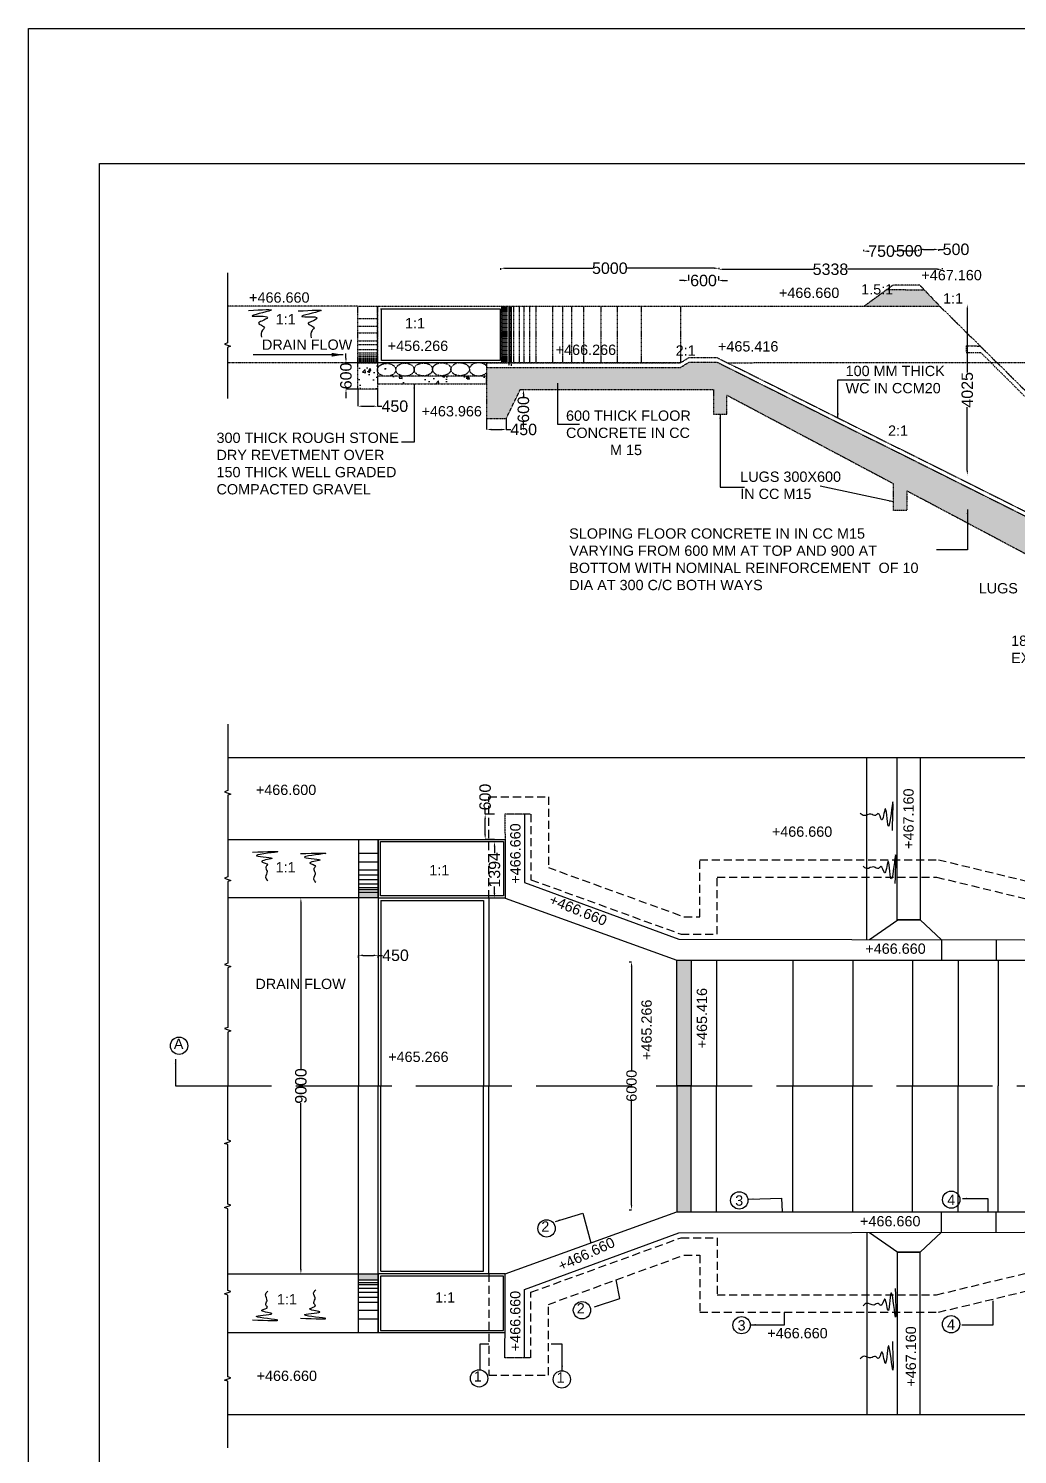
# Model space of a CAD drawing. Header units: inches. Extents: x -18260 to 297154, y -682 to 162822.
# Drawn here: x 160036 to 203241, y 100495 to 162822 of the extents above; entities that cross this region are included whole.
import ezdxf

# ---------------------------------------------------------------- set-up
doc = ezdxf.new("R2010")
doc.units = ezdxf.units.IN
doc.header["$MEASUREMENT"] = 0
for name, pattern in [('ACAD_ISO02W100', [15, 12, -3]), ('DASHEDX2', [1.5, 1, -0.5]), ('HIDDEN2', [0.1875, 0.125, -0.0625])]:
    doc.linetypes.add(name, pattern=pattern)
doc.layers.add('DRAWING', color=7, linetype='Continuous')
doc.styles.get("Standard").update_dxf_attribs({"font": 'ARIAL_1.TTF', "height": 450})
doc.linetypes.add('FENCELINE1', pattern='A,0.25,-0.1,[133,ltypeshp.shx,S=0.1,R=0,X=-0.1,Y=0],-0.1,1', length=1.45)
doc.dimstyles.new('DIM TEXT', dxfattribs={"dimtxt": 500, "dimasz": 200, "dimexe": 0.18, "dimexo": 0.0625, "dimgap": 0.09, "dimtad": 0, "dimdec": 0, "dimzin": 0, "dimdsep": 46, "dimtxsty": 'Standard', "dimcen": 0.09, "dimadec": 0, "dimazin": 0, "dimtfac": 1, "dimtdec": 0, "dimtofl": 0, "dimtmove": 0, "dimatfit": 3, "dimfxl": 0, "dimtolj": 1, "dimtzin": 0, "dimarcsym": 0})
picture_1 = doc.add_image_def('image1.jpg', size_in_pixel=(4804, 3300))
pattern_1 = [(50, (0, 0), (1075.8903, -94.1282), [112.5, -1237.5]), (355, (0, 0), (-208.127, 1128.288), [90, -990]), (100.4514, (89.7, -7.8), (867.764, 1034.1593), [95.6103, -1051.713]), (46.1842, (0, 300), (1600.8616, -248.2785), [168.75, -1856.25]), (96.6356, (133.4, 279.3), (1401.994, 1461.177), [143.415, -1577.5695]), (351.1842, (0, 300), (1401.993, 1461.178), [135, -1485]), (21, (150, 225), (895.3606, -603.9283), [112.5, -1237.5]), (326, (150, 225), (364.973, 1087.725), [90, -990]), (71.4514, (224.6, 174.7), (1260.334, 483.7957), [95.6103, -1051.713]), (37.5, (0, 0), (18.2398, 499.3408), [0, -978, 0, -1005, 0, -993.75]), (7.5, (0, 0), (394.6043, 591.6176), [0, -573, 0, -955.5, 0, -378.75]), (327.5, (-334.5, 0), (800.73365, -33.8323), [0, -375, 0, -1170, 0, -1552.5]), (317.5, (-484.5, 0), (874.7793, 150.1575), [0, -487.5, 0, -777, 0, -1102.5])]

# ---------------------------------------------------------------- blocks, each defined once
blk = doc.blocks.new('*D13')
at = {"layer": 'Defpoints', "color": 0, "transparency": 16777216}
for p in [(180666, 152268), (190198, 152356), (190198, 152343)]:
    blk.add_point(p, dxfattribs=at)
at = {"layer": 'DRAWING', "color": 0, "lineweight": -2, "transparency": 16777216}
for p, q in [((180666, 152268), (180666, 152343)), ((180866, 152343), (184686, 152343)), ((189998, 152343), (186178, 152343)), ((190198, 152356), (190198, 152343))]:
    blk.add_line(p, q, dxfattribs=at)
at = {"layer": 'DRAWING', "color": 0, "transparency": 16777216}
for points in [[(180866, 152376), (180866, 152310), (180666, 152343)], [(189998, 152376), (189998, 152310), (190198, 152343)]]:
    blk.add_solid(points, dxfattribs=at)
at = {"layer": 'DRAWING', "color": 0, "transparency": 16777216, "insert": (185432, 152343), "char_height": 500, "attachment_point": 5}
blk.add_mtext('\\A1;5000', dxfattribs=at)
blk = doc.blocks.new('*D14')
at = {"layer": 'Defpoints', "color": 0, "transparency": 16777216}
for p in [(188876, 152055), (188876, 151805), (190175, 151993)]:
    blk.add_point(p, dxfattribs=at)
at = {"layer": 'DRAWING', "color": 0, "lineweight": -2, "transparency": 16777216}
for p, q in [((188676, 151805), (188476, 151805)), ((188876, 152055), (188876, 151805)), ((190175, 151993), (190175, 151805)), ((190375, 151805), (190575, 151805))]:
    blk.add_line(p, q, dxfattribs=at)
at = {"layer": 'DRAWING', "color": 0, "transparency": 16777216}
for points in [[(188676, 151839), (188676, 151772), (188876, 151805)], [(190375, 151839), (190375, 151772), (190175, 151805)]]:
    blk.add_solid(points, dxfattribs=at)
at = {"layer": 'DRAWING', "color": 0, "transparency": 16777216, "insert": (189525, 151805), "char_height": 500, "attachment_point": 5}
blk.add_mtext('\\A1;600', dxfattribs=at)
blk = doc.blocks.new('*D15')
at = {"layer": 'Defpoints', "color": 0, "transparency": 16777216}
for p in [(190198, 152343), (199947, 152343), (199947, 152297)]:
    blk.add_point(p, dxfattribs=at)
at = {"layer": 'DRAWING', "color": 0, "lineweight": -2, "transparency": 16777216}
for p, q in [((190198, 152343), (190198, 152297)), ((190398, 152297), (194325, 152297)), ((199747, 152297), (195820, 152297)), ((199947, 152343), (199947, 152297))]:
    blk.add_line(p, q, dxfattribs=at)
at = {"layer": 'DRAWING', "color": 0, "transparency": 16777216}
for points in [[(190398, 152331), (190398, 152264), (190198, 152297)], [(199747, 152331), (199747, 152264), (199947, 152297)]]:
    blk.add_solid(points, dxfattribs=at)
at = {"layer": 'DRAWING', "color": 0, "transparency": 16777216, "insert": (195072, 152297), "char_height": 500, "attachment_point": 5}
blk.add_mtext('\\A1;5338', dxfattribs=at)
blk = doc.blocks.new('*D16')
at = {"layer": 'Defpoints', "color": 0, "transparency": 16777216}
for p in [(196513, 153152), (196513, 153089), (198096, 153152)]:
    blk.add_point(p, dxfattribs=at)
at = {"layer": 'DRAWING', "color": 0, "lineweight": -2, "transparency": 16777216}
for p, q in [((196513, 153152), (196513, 153088)), ((196713, 153089), (196755, 153089)), ((197896, 153089), (197854, 153089)), ((198096, 153152), (198096, 153088))]:
    blk.add_line(p, q, dxfattribs=at)
at = {"layer": 'DRAWING', "color": 0, "transparency": 16777216}
for points in [[(196713, 153122), (196713, 153055), (196513, 153089)], [(197896, 153122), (197896, 153055), (198096, 153089)]]:
    blk.add_solid(points, dxfattribs=at)
at = {"layer": 'DRAWING', "color": 0, "transparency": 16777216, "insert": (197304, 153089), "char_height": 500, "attachment_point": 5}
blk.add_mtext('\\A1;750', dxfattribs=at)
blk = doc.blocks.new('*D17')
at = {"layer": 'Defpoints', "color": 0, "transparency": 16777216}
for p in [(198096, 153120), (198935, 153120), (198935, 153104)]:
    blk.add_point(p, dxfattribs=at)
at = {"layer": 'DRAWING', "color": 0, "lineweight": -2, "transparency": 16777216}
for p, q in [((198096, 153120), (198096, 153104)), ((198296, 153104), (198735, 153104)), ((198935, 153120), (198935, 153104))]:
    blk.add_line(p, q, dxfattribs=at)
at = {"layer": 'DRAWING', "color": 0, "transparency": 16777216}
for points in [[(198296, 153138), (198296, 153071), (198096, 153104)], [(198735, 153138), (198735, 153071), (198935, 153104)]]:
    blk.add_solid(points, dxfattribs=at)
at = {"layer": 'DRAWING', "color": 0, "transparency": 16777216, "insert": (198515, 153104), "char_height": 500, "attachment_point": 5}
blk.add_mtext('\\A1;500', dxfattribs=at)
blk = doc.blocks.new('*D18')
at = {"layer": 'Defpoints', "color": 0, "transparency": 16777216}
for p in [(198935, 153104), (199805, 153168), (199805, 153104)]:
    blk.add_point(p, dxfattribs=at)
at = {"layer": 'DRAWING', "color": 0, "lineweight": -2, "transparency": 16777216}
for p, q in [((198935, 153104), (198935, 153168)), ((199135, 153168), (199605, 153168)), ((199805, 153104), (199805, 153168)), ((199805, 153168), (200005, 153168))]:
    blk.add_line(p, q, dxfattribs=at)
at = {"layer": 'DRAWING', "color": 0, "transparency": 16777216}
for points in [[(199135, 153201), (199135, 153134), (198935, 153168)], [(199605, 153201), (199605, 153134), (199805, 153168)]]:
    blk.add_solid(points, dxfattribs=at)
at = {"layer": 'DRAWING', "color": 0, "transparency": 16777216, "insert": (200557, 153168), "char_height": 500, "attachment_point": 5}
blk.add_mtext('\\A1;500', dxfattribs=at)
blk = doc.blocks.new('*D19')
at = {"layer": 'Defpoints', "color": 0, "transparency": 16777216}
for p in [(201042, 150756), (201042, 143302), (201050, 143302)]:
    blk.add_point(p, dxfattribs=at)
at = {"layer": 'DRAWING', "color": 0, "lineweight": -2, "transparency": 16777216}
for p, q in [((201042, 150756), (201051, 150756)), ((201050, 150556), (201050, 147788)), ((201050, 143502), (201050, 146271)), ((201042, 143302), (201051, 143302))]:
    blk.add_line(p, q, dxfattribs=at)
at = {"layer": 'DRAWING', "color": 0, "transparency": 16777216}
for points in [[(201017, 150556), (201084, 150556), (201050, 150756)], [(201017, 143502), (201084, 143502), (201050, 143302)]]:
    blk.add_solid(points, dxfattribs=at)
at = {"layer": 'DRAWING', "color": 0, "transparency": 16777216, "insert": (201050, 147029), "char_height": 500, "attachment_point": 5, "rotation": 90}
blk.add_mtext('\\A1;4025', dxfattribs=at)
blk = doc.blocks.new('*D20')
at = {"layer": 'Defpoints', "color": 0, "transparency": 16777216}
for p in [(173905, 148211), (174428, 148211), (174423, 147063)]:
    blk.add_point(p, dxfattribs=at)
at = {"layer": 'DRAWING', "color": 0, "lineweight": -2, "transparency": 16777216}
for p, q in [((173905, 148411), (173905, 148611)), ((174428, 148211), (173905, 148211)), ((174423, 147063), (173905, 147063)), ((173905, 146863), (173905, 146663))]:
    blk.add_line(p, q, dxfattribs=at)
at = {"layer": 'DRAWING', "color": 0, "transparency": 16777216}
for points in [[(173872, 148411), (173938, 148411), (173905, 148211)], [(173872, 146863), (173938, 146863), (173905, 147063)]]:
    blk.add_solid(points, dxfattribs=at)
at = {"layer": 'DRAWING', "color": 0, "transparency": 16777216, "insert": (173905, 147637), "char_height": 500, "attachment_point": 5, "rotation": 90}
blk.add_mtext('\\A1;600', dxfattribs=at)
blk = doc.blocks.new('*D21')
at = {"layer": 'Defpoints', "color": 0, "transparency": 16777216}
for p in [(174423, 147063), (175278, 147063), (175278, 146312)]:
    blk.add_point(p, dxfattribs=at)
at = {"layer": 'DRAWING', "color": 0, "lineweight": -2, "transparency": 16777216}
for p, q in [((174423, 147063), (174423, 146312)), ((175278, 147063), (175278, 146312)), ((174623, 146312), (175078, 146312)), ((175278, 146312), (175478, 146312))]:
    blk.add_line(p, q, dxfattribs=at)
at = {"layer": 'DRAWING', "color": 0, "transparency": 16777216}
for points in [[(174623, 146346), (174623, 146279), (174423, 146312)], [(175078, 146346), (175078, 146279), (175278, 146312)]]:
    blk.add_solid(points, dxfattribs=at)
at = {"layer": 'DRAWING', "color": 0, "transparency": 16777216, "insert": (176039, 146312), "char_height": 500, "attachment_point": 5}
blk.add_mtext('\\A1;450', dxfattribs=at)
blk = doc.blocks.new('*D22')
at = {"layer": 'Defpoints', "color": 0, "transparency": 16777216}
for p in [(180050, 145781), (180907, 145781), (180907, 145295)]:
    blk.add_point(p, dxfattribs=at)
at = {"layer": 'DRAWING', "color": 0, "lineweight": -2, "transparency": 16777216}
for p, q in [((180050, 145781), (180050, 145295)), ((180250, 145295), (180707, 145295)), ((180907, 145781), (180907, 145295)), ((180907, 145295), (181107, 145295))]:
    blk.add_line(p, q, dxfattribs=at)
at = {"layer": 'DRAWING', "color": 0, "transparency": 16777216}
for points in [[(180250, 145328), (180250, 145262), (180050, 145295)], [(180707, 145328), (180707, 145262), (180907, 145295)]]:
    blk.add_solid(points, dxfattribs=at)
at = {"layer": 'DRAWING', "color": 0, "transparency": 16777216, "insert": (181669, 145295), "char_height": 500, "attachment_point": 5}
blk.add_mtext('\\A1;450', dxfattribs=at)
blk = doc.blocks.new('*D23')
at = {"layer": 'Defpoints', "color": 0, "transparency": 16777216}
for p in [(181526, 147048), (181657, 145295), (181669, 145295)]:
    blk.add_point(p, dxfattribs=at)
at = {"layer": 'DRAWING', "color": 0, "lineweight": -2, "transparency": 16777216}
for p, q in [((181526, 147048), (181657, 147048)), ((181657, 146848), (181657, 146724)), ((181657, 145495), (181657, 145618)), ((181669, 145295), (181657, 145295))]:
    blk.add_line(p, q, dxfattribs=at)
at = {"layer": 'DRAWING', "color": 0, "transparency": 16777216}
for points in [[(181624, 146848), (181690, 146848), (181657, 147048)], [(181624, 145495), (181690, 145495), (181657, 145295)]]:
    blk.add_solid(points, dxfattribs=at)
at = {"layer": 'DRAWING', "color": 0, "transparency": 16777216, "insert": (181657, 146171), "char_height": 500, "attachment_point": 5, "rotation": 90}
blk.add_mtext('\\A1;600', dxfattribs=at)
blk = doc.blocks.new('*D33')
at = {"layer": 'Defpoints', "color": 0, "transparency": 16777216}
for p in [(174447, 122199), (175307, 122311), (175307, 122199)]:
    blk.add_point(p, dxfattribs=at)
at = {"layer": 'DRAWING', "color": 0, "lineweight": -2, "transparency": 16777216}
for p, q in [((174447, 122199), (174447, 122312)), ((174647, 122311), (175107, 122311)), ((175307, 122199), (175307, 122312)), ((175307, 122311), (175507, 122311))]:
    blk.add_line(p, q, dxfattribs=at)
at = {"layer": 'DRAWING', "color": 0, "transparency": 16777216}
for points in [[(174647, 122345), (174647, 122278), (174447, 122311)], [(175107, 122345), (175107, 122278), (175307, 122311)]]:
    blk.add_solid(points, dxfattribs=at)
at = {"layer": 'DRAWING', "color": 0, "transparency": 16777216, "insert": (176068, 122311), "char_height": 500, "attachment_point": 5}
blk.add_mtext('\\A1;450', dxfattribs=at)
blk = doc.blocks.new('*D34')
at = {"layer": 'Defpoints', "color": 0, "transparency": 16777216}
for p in [(172010, 124822), (171935, 108381), (172010, 108381)]:
    blk.add_point(p, dxfattribs=at)
at = {"layer": 'DRAWING', "color": 0, "lineweight": -2, "transparency": 16777216}
for p, q in [((172010, 124822), (171935, 124822)), ((171935, 124622), (171935, 117347)), ((171935, 108581), (171935, 115856)), ((172010, 108381), (171935, 108381))]:
    blk.add_line(p, q, dxfattribs=at)
at = {"layer": 'DRAWING', "color": 0, "transparency": 16777216}
for points in [[(171902, 124622), (171968, 124622), (171935, 124822)], [(171902, 108581), (171968, 108581), (171935, 108381)]]:
    blk.add_solid(points, dxfattribs=at)
at = {"layer": 'DRAWING', "color": 0, "transparency": 16777216, "insert": (171935, 116602), "char_height": 500, "attachment_point": 5, "rotation": 90}
blk.add_mtext('\\A1;9000', dxfattribs=at)
blk = doc.blocks.new('*D35')
at = {"layer": 'Defpoints', "color": 0, "transparency": 16777216}
for p in [(180393, 127282), (180393, 127282), (180393, 124815)]:
    blk.add_point(p, dxfattribs=at)
at = {"layer": 'DRAWING', "color": 0, "lineweight": -2, "transparency": 16777216}
for p, q in [((180393, 127282), (180393, 127282)), ((180393, 127082), (180393, 126771)), ((180393, 125015), (180393, 125327)), ((180393, 124815), (180393, 124815))]:
    blk.add_line(p, q, dxfattribs=at)
at = {"layer": 'DRAWING', "color": 0, "transparency": 16777216}
for points in [[(180359, 127082), (180426, 127082), (180393, 127282)], [(180359, 125015), (180426, 125015), (180393, 124815)]]:
    blk.add_solid(points, dxfattribs=at)
at = {"layer": 'DRAWING', "color": 0, "transparency": 16777216, "insert": (180393, 126049), "char_height": 500, "attachment_point": 5, "rotation": 90}
blk.add_mtext('\\A1;1394', dxfattribs=at)
blk = doc.blocks.new('*D36')
at = {"layer": 'Defpoints', "color": 0, "transparency": 16777216}
for p in [(179985, 128477), (180393, 128477), (180393, 127381)]:
    blk.add_point(p, dxfattribs=at)
at = {"layer": 'DRAWING', "color": 0, "lineweight": -2, "transparency": 16777216}
for p, q in [((179985, 128477), (179985, 128677)), ((180393, 128477), (179985, 128477)), ((179985, 127581), (179985, 128277)), ((180393, 127381), (179985, 127381))]:
    blk.add_line(p, q, dxfattribs=at)
at = {"layer": 'DRAWING', "color": 0, "transparency": 16777216}
for points in [[(179952, 128277), (180019, 128277), (179985, 128477)], [(179952, 127581), (180019, 127581), (179985, 127381)]]:
    blk.add_solid(points, dxfattribs=at)
at = {"layer": 'DRAWING', "color": 0, "transparency": 16777216, "insert": (179985, 129230), "char_height": 500, "attachment_point": 5, "rotation": 90}
blk.add_mtext('\\A1;600', dxfattribs=at)
blk = doc.blocks.new('*D53')
at = {"layer": 'Defpoints', "color": 0, "transparency": 16777216}
for p in [(186273, 122033), (186273, 111192), (186381, 111192)]:
    blk.add_point(p, dxfattribs=at)
at = {"layer": 'DRAWING', "color": 0, "lineweight": -2, "transparency": 16777216}
for p, q in [((186273, 122033), (186382, 122033)), ((186381, 121833), (186381, 117285)), ((186381, 111392), (186381, 115940)), ((186273, 111192), (186382, 111192))]:
    blk.add_line(p, q, dxfattribs=at)
at = {"layer": 'DRAWING', "color": 0, "transparency": 16777216}
for points in [[(186348, 121833), (186415, 121833), (186381, 122033)], [(186348, 111392), (186415, 111392), (186381, 111192)]]:
    blk.add_solid(points, dxfattribs=at)
at = {"layer": 'DRAWING', "color": 0, "transparency": 16777216, "insert": (186381, 116612), "char_height": 450, "attachment_point": 5, "rotation": 90}
blk.add_mtext('\\A1;6000', dxfattribs=at)

msp = doc.modelspace()

# ---------------------------------------------------------------- hatches: boundary and pattern name
at = {"layer": 'DRAWING', "linetype": 'HIDDEN2'}
msp.add_hatch(color=256, dxfattribs=at).paths.add_polyline_path([(199169.34745, 151400.93262), (197542.14315, 151413.61436), (196549.91275, 150685.86812), (199847.37547, 150685.86812)])
at = {"layer": 'DRAWING'}
h = msp.add_hatch(dxfattribs=at)
h.set_pattern_fill('AR-CONC', color=256, scale=150, style=0)
h.set_pattern_definition(pattern_1)
edge = h.paths.add_edge_path()
edge.add_line((180049.89646, 147619.76482), (175682.37394, 147619.76482))
edge.add_ellipse((175679.56187, 147903.19198), major_axis=(-401.80752, -3.98661), ratio=0.7053804112, start_angle=88.3882927517, end_angle=90, ccw=False)
edge.add_ellipse((175679.56187, 147903.19198), major_axis=(-401.80752, -3.98661), ratio=0.7053804112, start_angle=0, end_angle=88.3882927517)
edge.add_line((175671.07164, 147619.76482), (175277.75434, 147619.76482))
edge.add_line((175277.75434, 147619.76482), (175277.75434, 147297.16613))
edge.add_line((175277.75434, 147297.16613), (180049.89646, 147297.16613))
edge.add_line((180049.89646, 147297.16613), (180049.89646, 147619.76482))
edge = h.paths.add_edge_path()
edge.add_ellipse((175679.56187, 147903.19198), major_axis=(-401.80752, -3.98661), ratio=0.7053804112, start_angle=359.1980366951, end_angle=360, ccw=False)
edge.add_ellipse((175679.56187, 147903.19198), major_axis=(-401.80752, -3.98661), ratio=0.7053804112, start_angle=180, end_angle=359.1980366951)
edge.add_line((175277.75434, 147903.17273), (175277.75434, 148211.02231))
edge.add_line((175277.75434, 148211.02231), (174423.48932, 148211.02231))
edge.add_line((174423.48932, 148211.02231), (174423.48932, 147062.95004))
edge.add_line((174423.48932, 147062.95004), (175277.75434, 147062.95004))
edge.add_line((175277.75434, 147062.95004), (175277.75434, 147899.20537))
h = msp.add_hatch(dxfattribs=at)
h.set_pattern_fill('AR-CONC', color=256, scale=150, style=0)
h.set_pattern_definition(pattern_1)
h.paths.add_polyline_path([(190117.88824, 148236.85511), (188886.55606, 148236.85511), (188520.18235, 148008.1587), (180049.89646, 148008.1587), (180049.89646, 145781.22482), (180907.31231, 145781.22482), (181526.02855, 147047.65406), (189957.24629, 147047.65406), (189957.24629, 145969.22544), (190543.06121, 145969.22544), (190543.06121, 146799.24341), (197824.97544, 142930.67562), (197824.97544, 141750.40498), (198411.92842, 141750.40498), (198411.92842, 142618.85275), (204735.95724, 139259.16828), (204735.95724, 138133.62495), (205284.74608, 138133.62495), (205284.74608, 138961.87728), (209911.76013, 136524.68059), (209911.76013, 135424.80726), (210776.35824, 135424.80726), (211207.93483, 136185.19189), (217306.47227, 136185.19189), (217306.47227, 137224.66475), (223258.08239, 137224.66475), (223826.32753, 136172.72856), (224685.07251, 136172.72856), (224685.07251, 139407.72549), (224206.49279, 139407.72549), (224066.21886, 139260.64269), (223083.53309, 138311.09869), (210001.35555, 138311.09869)])
at = {"layer": 'DRAWING', "linetype": 'FENCELINE1'}
for points in [[(175306.73571, 125077.79376), (174446.92952, 125077.79376), (174446.92952, 124821.96747), (175306.73571, 124821.96747)], [(175306.73571, 108125.26155), (174446.92952, 108125.26155), (174446.92952, 108381.08784), (175306.73571, 108381.08784)]]:
    msp.add_hatch(color=256, dxfattribs=at).paths.add_polyline_path(points)
at = {"layer": 'DRAWING'}
for points in [[(188986.95814, 122105.94169), (188361.79161, 122106.1511), (188361.79161, 116601.52765), (188986.95814, 116601.52765)], [(188986.95814, 116601.52765), (188361.79161, 116601.52765), (188361.79161, 111096.90421), (188986.95814, 111097.11362)]]:
    msp.add_hatch(color=256, dxfattribs=at).paths.add_polyline_path(points)

# ---------------------------------------------------------------- linework, layer by layer
at = {"layer": 'DRAWING', "linetype": 'DASHEDX2', "ltscale": 350}
for p, q in [((181986.87115, 128476.82618), (181986.87115, 125617.57914)), ((181986.87115, 125617.57914), (188550.93484, 123233.71764)), ((190126.01041, 123233.71764), (190126.01041, 125729.61453)), ((190126.01041, 125729.61453), (199701.8717, 125729.61453)), ((199701.8717, 125729.61453), (211109.73329, 122974.13105)), ((188550.93484, 123233.71764), (190126.01041, 123233.71764)), ((181986.87115, 107585.47617), (188550.93484, 109969.33767)), ((188550.93484, 109969.33767), (190126.01041, 109969.33767)), ((190126.01041, 109969.33767), (190126.01041, 107473.44078)), ((199701.8717, 107473.44078), (211109.73329, 110228.92426)), ((181986.87115, 104726.22912), (181986.87115, 107585.47617)), ((190126.01041, 107473.44078), (199701.8717, 107473.44078))]:
    msp.add_line(p, q, dxfattribs=at)
at = {"layer": 'DRAWING'}
for points in [[(163135.19843, 156926.52966), (289227.19237, 156926.52966), (289227.19237, 74172.49428), (163135.19843, 74172.49428)], [(198987.63236, 123860.84409), (197982.45094, 123860.84409), (197982.45094, 130964.35849), (198987.63236, 130964.35849)], [(188361.79161, 122106.1511), (188986.95814, 122106.1511), (188986.95814, 116601.52765), (188361.79161, 116601.52765)], [(188361.79161, 111096.90421), (188986.95814, 111096.90421), (188986.95814, 116601.52765), (188361.79161, 116601.52765)], [(198987.63236, 109342.21122), (197982.45094, 109342.21122), (197982.45094, 102238.69682), (198987.63236, 102238.69682)]]:
    msp.add_lwpolyline(points, close=True, dxfattribs=at)
at = {"layer": 'DRAWING', "linetype": 'Continuous'}
for points in [[(168728.55475, 152146.72585), (168728.55475, 149081.05713), (168591.18088, 149031.05713), (168865.92862, 148931.05713), (168728.55475, 148881.05713), (168728.55475, 146648.78972)], [(168737.53365, 132419.16267), (168737.53365, 129509.55431), (168600.15978, 129459.55431), (168874.90752, 129359.55431), (168737.53365, 129309.55431), (168737.53365, 127146.27436)], [(168737.53365, 127380.67136), (168737.53365, 125738.02514), (168600.15978, 125688.02514), (168874.90752, 125588.02514), (168737.53365, 125538.02514), (168737.53365, 124701.42357)], [(168737.53365, 124935.82057), (168737.53365, 121966.95839), (168600.15978, 121916.95839), (168874.90752, 121816.95839), (168737.53365, 121766.95839), (168737.53365, 120516.55779)], [(168737.53365, 120750.95479), (168737.53365, 119160.68499), (168600.15978, 119110.68499), (168874.90752, 119010.68499), (168737.53365, 118960.68499), (168737.53365, 116601.52765)], [(168737.53365, 112452.10052), (168737.53365, 114042.37032), (168600.15978, 114092.37032), (168874.90752, 114192.37032), (168737.53365, 114242.37032), (168737.53365, 116601.52765)], [(168737.53365, 108267.23474), (168737.53365, 111236.09692), (168600.15978, 111286.09692), (168874.90752, 111386.09692), (168737.53365, 111436.09692), (168737.53365, 112686.49752)], [(168737.53365, 105822.38395), (168737.53365, 107465.03017), (168600.15978, 107515.03017), (168874.90752, 107615.03017), (168737.53365, 107665.03017), (168737.53365, 108501.63174)], [(168737.53365, 100783.89264), (168737.53365, 103693.501), (168600.15978, 103743.501), (168874.90752, 103843.501), (168737.53365, 103893.501), (168737.53365, 106056.78095)]]:
    msp.add_lwpolyline(points, dxfattribs=at)
at = {"layer": 'DRAWING', "linetype": 'HIDDEN2'}
for points in [[(199847.37547, 150685.86812), (198981.20108, 151599.35627), (197795.38907, 151599.35627), (196549.91275, 150685.86812)], [(197542.14315, 151413.61436), (199169.34745, 151400.93262)], [(174427.85087, 150685.86812), (168728.55475, 150685.86812)], [(180736.16358, 150685.86812), (180736.16358, 148211.02231)], [(180773.14127, 150685.86812), (180773.14127, 148211.02231)], [(180773.14127, 150685.86812), (180773.14127, 148211.02231)], [(180823.86471, 150685.86812), (180823.86471, 148211.02231)], [(180879.20032, 150685.86812), (180879.20032, 148211.02231)], [(180934.53593, 150685.86812), (180934.53593, 148211.02231)], [(181016.92058, 150685.86812), (181016.92058, 148211.02231)], [(181016.92058, 150685.86812), (181016.92058, 148211.02231)], [(181016.92058, 150622.83411), (181016.92058, 148147.9883)], [(181016.92058, 150573.27389), (181016.92058, 148098.42808)], [(181059.04018, 150685.86812), (181059.04018, 148211.02231)], [(181120.61348, 150685.86812), (181120.61348, 148211.02231)], [(181120.61348, 150560.18723), (181120.61348, 148085.34142)], [(181223.59343, 150685.86812), (181223.59343, 148211.02231)], [(181223.59343, 150685.86812), (181223.59343, 148211.02231)], [(181467.84372, 150685.86812), (181467.84372, 148211.02231)], [(181674.51658, 150685.86812), (181674.51658, 148211.02231)], [(181918.766, 150685.86812), (181918.766, 148211.02231)], [(182200.592, 150685.86812), (182200.592, 148211.02231)], [(182933.34113, 150685.86812), (182933.34113, 148211.02231)], [(183365.47513, 150685.86812), (183365.47513, 148211.02231)], [(183760.03256, 150685.86812), (183760.03256, 148211.02231)], [(184286.10884, 150685.86812), (184286.10884, 148211.02231)], [(185037.64539, 150685.86812), (185037.64539, 148211.02231)], [(185751.60625, 150685.86812), (185751.60625, 148211.02231)], [(186803.75881, 150685.86812), (186803.75881, 148211.02231)], [(188520.18235, 150685.86812), (199847.37547, 150685.86812), (211075.74969, 139594.94458), (224206.49279, 139610.5891)], [(174427.85087, 150145.75189), (175277.75434, 150145.75189)], [(174427.85087, 149810.24119), (175277.75434, 149810.24119)], [(174427.85087, 149522.66115), (175277.75434, 149522.66115)], [(174427.85087, 149169.1766), (175277.75434, 149169.1766)], [(174427.85087, 149007.41273), (175277.75434, 149007.41273)], [(180049.89646, 148211.02231), (188520.18235, 148211.02231), (188886.55606, 148439.71871), (190117.88824, 148439.71871), (210001.35555, 138513.9623), (223083.53309, 138513.9623), (224066.21886, 139463.5063), (224206.49279, 139610.5891), (224686.39039, 139610.5891), (228551.0258, 139610.5891), (237922.95057, 149120.86608), (238502.71964, 149120.86608)], [(174427.85087, 148797.7186), (175277.75434, 148797.7186)], [(174427.85087, 148641.94601), (175277.75434, 148641.94601)], [(174427.85087, 148558.06843), (175277.75434, 148558.06843)], [(174427.85087, 148486.17342), (175277.75434, 148486.17342)], [(174427.85087, 148420.26931), (175277.75434, 148420.26931)], [(174427.85087, 148420.26931), (175277.75434, 148420.26931)], [(174427.85087, 148360.90375), (175277.75434, 148360.90375)], [(180049.89646, 148008.1587), (188520.18235, 148008.1587), (188886.55606, 148236.85511), (190117.88824, 148236.85511), (210001.35555, 138311.09869), (223083.53309, 138311.09869), (224066.21886, 139260.64269), (224206.49279, 139407.72549), (224686.39039, 139407.72549), (228551.0258, 139407.72549), (237922.95057, 148918.00248), (238502.71964, 148918.00248)], [(200997.36348, 148948.62845), (201610.74556, 148944.08409)], [(174423.00278, 148211.02231), (168723.70667, 148211.02231)], [(180049.89646, 148211.02231), (174423.00278, 148211.02231)], [(174427.85087, 148310.29982), (175277.75434, 148310.29982)], [(174427.85087, 148263.91314), (175277.75434, 148263.91314)], [(174427.85087, 148230.83937), (175277.75434, 148230.83937)], [(180049.89646, 148211.02231), (180049.89646, 148008.1587)], [(180049.89646, 148008.1587), (180049.89646, 145781.22482), (180907.31231, 145781.22482), (181526.02855, 147047.65406), (189957.24629, 147047.65406), (189957.24629, 145969.22544), (190543.06121, 145969.22544), (190543.06121, 146799.24341), (197824.97544, 142930.67562)], [(190566.0077, 148216.01907), (237056.77939, 148241.90812)], [(198411.92842, 142618.85275), (198411.92842, 141750.40498), (197824.97544, 141750.40498), (197824.97544, 142930.67562)], [(198411.92842, 142618.85275), (204735.95724, 139259.16828), (204735.95724, 138133.62495), (205284.74608, 138133.62495), (205284.74608, 138961.87728), (209911.76013, 136524.68059), (209911.76013, 135424.80726), (210776.35824, 135424.80726), (211207.93483, 136185.19189), (217306.47227, 136185.19189), (217306.47227, 137224.66475), (223258.08239, 137224.66475), (223826.32753, 136172.72856), (224685.07251, 136172.72856), (224685.07251, 139610.5891)]]:
    msp.add_lwpolyline(points, dxfattribs=at)
for points in [[(175277.75434, 148211.02231), (174427.85087, 148211.02231), (174427.85087, 150685.86812), (175277.75434, 150685.86812)], [(175277.75434, 150685.86812), (180706.63, 150685.86812), (180706.63, 148211.02231), (175277.75434, 148211.02231)], [(180706.63, 150685.86812), (188520.18235, 150685.86812), (188520.18235, 148211.02231), (180706.63, 148211.02231)], [(174423.48932, 148211.02231), (175277.75434, 148211.02231), (175277.75434, 147062.95004), (174423.48932, 147062.95004)], [(180049.89646, 147619.76482), (175277.75434, 147619.76482), (175277.75434, 147297.16613), (180049.89646, 147297.16613)]]:
    msp.add_lwpolyline(points, close=True, dxfattribs=at)
at = {"layer": 'DRAWING', "linetype": 'FENCELINE1', "ltscale": 400}
msp.add_lwpolyline([(175405.71016, 150573.6488), (180640.47996, 150573.6488), (180640.47996, 148315.93263), (175452.11526, 148315.93263), (175452.11526, 150573.6488)], dxfattribs=at)
at = {"layer": 'DRAWING', "linetype": 'HIDDEN2', "ltscale": 500}
msp.add_lwpolyline([(200997.36348, 148948.62845), (200997.36348, 148666.02655), (201630.27657, 148666.02655), (210935.13095, 139399.95368), (224014.16014, 139413.20329)], dxfattribs=at)
at = {"layer": 'DRAWING', "linetype": 'FENCELINE1'}
for points in [[(168737.53365, 130964.35849), (247013.32762, 130964.35849)], [(168737.53365, 127380.67136), (174446.92952, 127380.67136), (174446.92952, 124821.96747), (168737.53365, 124821.96747)], [(174446.92952, 127380.67136), (175306.73571, 127380.67136), (175306.73571, 124821.96747), (174446.92952, 124821.96747)], [(174446.92952, 126772.29303), (175306.73571, 126772.29303)], [(174446.92952, 126399.15615), (175306.73571, 126399.15615)], [(174446.92952, 126049.39242), (175306.73571, 126049.39242)], [(174446.92952, 125825.01568), (175306.73571, 125825.01568)], [(174446.92952, 125620.4369), (175306.73571, 125620.4369)], [(174446.92952, 125434.1568), (175306.73571, 125434.1568)], [(174446.92952, 125275.77323), (175306.73571, 125275.77323)], [(174446.92952, 125189.98212), (175306.73571, 125189.98212)], [(174446.92952, 125077.79376), (175306.73571, 125077.79376)], [(174446.92952, 125077.79376), (175306.73571, 125077.79376)], [(174446.92952, 124821.96747), (174446.92952, 116601.52765)], [(174446.92952, 108381.08784), (174446.92952, 116601.52765)], [(168737.53365, 105822.38395), (174446.92952, 105822.38395), (174446.92952, 108381.08784), (168737.53365, 108381.08784)], [(174446.92952, 105822.38395), (175306.73571, 105822.38395), (175306.73571, 108381.08784), (174446.92952, 108381.08784)], [(174446.92952, 108125.26155), (175306.73571, 108125.26155)], [(174446.92952, 108125.26155), (175306.73571, 108125.26155)], [(174446.92952, 108013.07319), (175306.73571, 108013.07319)], [(174446.92952, 107927.28208), (175306.73571, 107927.28208)], [(174446.92952, 107768.89851), (175306.73571, 107768.89851)], [(174446.92952, 107582.61841), (175306.73571, 107582.61841)], [(174446.92952, 107378.03963), (175306.73571, 107378.03963)], [(174446.92952, 107153.66289), (175306.73571, 107153.66289)], [(174446.92952, 106803.89916), (175306.73571, 106803.89916)], [(174446.92952, 106430.76228), (175306.73571, 106430.76228)], [(168737.53365, 102238.69682), (247013.32762, 102238.69682)]]:
    msp.add_lwpolyline(points, dxfattribs=at)
at = {"layer": 'DRAWING'}
for points in [[(196665.46591, 123000.53212), (196665.46591, 130964.35849)], [(181710.47366, 128476.82618), (181710.47366, 125495.69118), (188451.12951, 123015.5462), (211109.73329, 122974.13105)], [(175306.73571, 124815.42854), (175306.73571, 116601.52765)], [(180151.50927, 124815.42854), (180151.50927, 116601.52765)], [(180856.01592, 124815.42854), (188361.79161, 122106.1511), (211109.73329, 122098.53139)], [(196778.11946, 123000.32622), (198016.3694, 123860.84409), (198987.63236, 123860.84409), (199917.25784, 122994.58853)], [(199917.25784, 122994.58853), (199916.95895, 122102.28055)], [(202315.43558, 122990.20517), (202315.13669, 122097.89718)], [(190094.52888, 122105.57069), (190094.52888, 116601.52765)], [(193428.2308, 122105.57069), (193428.2308, 116601.52765)], [(196053.7019, 122105.57069), (196053.7019, 116601.52765)], [(198656.53908, 122105.57069), (198656.53908, 116601.52765)], [(200648.2761, 122105.57069), (200648.2761, 116601.52765)], [(202391.04524, 122105.57069), (202391.04524, 116601.52765)], [(175306.73571, 108387.62677), (175306.73571, 116601.52765)], [(180151.50927, 108387.62677), (180151.50927, 116601.52765)], [(190094.52888, 111097.48462), (190094.52888, 116601.52765)], [(193428.2308, 111097.48462), (193428.2308, 116601.52765)], [(196053.7019, 111097.48462), (196053.7019, 116601.52765)], [(198656.53908, 111097.48462), (198656.53908, 116601.52765)], [(200648.2761, 111097.48462), (200648.2761, 116601.52765)], [(202391.04524, 111097.48462), (202391.04524, 116601.52765)], [(180856.01592, 108387.62677), (188361.79161, 111096.90421), (211109.73329, 111104.52392)], [(199917.25784, 110208.46678), (199916.95895, 111100.77476)], [(202315.43558, 110212.85014), (202315.13669, 111105.15813)], [(181710.47366, 104726.22912), (181710.47366, 107707.36413), (188451.12951, 110187.50911), (211109.73329, 110228.92426)], [(196665.46591, 110202.52319), (196665.46591, 102238.69682)], [(196778.11946, 110202.72909), (198016.3694, 109342.21122), (198987.63236, 109342.21122), (199917.25784, 110208.46678)]]:
    msp.add_lwpolyline(points, dxfattribs=at)
at = {"layer": 'DRAWING', "linetype": 'DASHEDX2', "ltscale": 350}
for points in [[(180151.50927, 124815.42854), (180151.50927, 129235.76851), (182745.81347, 129235.76851), (182745.81347, 126149.39681), (188684.47981, 123992.65996), (189367.06809, 123992.65996), (189367.06809, 126488.55685), (199792.23085, 126488.55685), (211868.67561, 123571.58211), (211868.67561, 122098.53139)], [(180151.50927, 108387.62677), (180151.50927, 103967.2868), (182745.81347, 103967.2868), (182745.81347, 107053.65849), (188684.47981, 109210.39535), (189367.06809, 109210.39535), (189367.06809, 106714.49846), (199792.23085, 106714.49846), (211868.67561, 109631.47319), (211868.67561, 111104.52392)]]:
    msp.add_lwpolyline(points, dxfattribs=at)
at = {"layer": 'DRAWING', "linetype": 'DASHEDX2'}
for points in [[(181986.87115, 128476.82618), (180838.28713, 128476.82618), (180856.01592, 127380.67136)], [(181986.87115, 104726.22912), (180838.28713, 104726.22912), (180856.01592, 105822.38395)]]:
    msp.add_lwpolyline(points, dxfattribs=at)
at = {"layer": 'DRAWING', "linetype": 'FENCELINE1'}
for points in [[(175306.73571, 127380.67136), (180856.01592, 127380.67136), (180856.01592, 124815.42854), (175306.73571, 124815.42854)], [(175306.73571, 105822.38395), (180856.01592, 105822.38395), (180856.01592, 108387.62677), (175306.73571, 108387.62677)]]:
    msp.add_lwpolyline(points, close=True, dxfattribs=at)
at = {"layer": 'DRAWING', "linetype": 'FENCELINE1', "ltscale": 500}
for points in [[(175413.37809, 127282.40011), (180782.79597, 127282.40011), (180782.79597, 124911.91429), (175413.37809, 124911.91429)], [(175413.37809, 105920.6552), (180782.79597, 105920.6552), (180782.79597, 108291.14102), (175413.37809, 108291.14102)]]:
    msp.add_lwpolyline(points, close=True, dxfattribs=at)
for points in [[(175431.01095, 124702.75863), (179906.79232, 124702.75863), (179906.79232, 116601.52765)], [(175431.01095, 124702.75863), (175431.01095, 116601.52765)], [(175431.01095, 108500.29667), (179906.79232, 108500.29667), (179906.79232, 116601.52765)], [(175431.01095, 108500.29667), (175431.01095, 116601.52765)]]:
    msp.add_lwpolyline(points, dxfattribs=at)
at = {"layer": 'DRAWING'}
for centre in [(166611.99114, 118358.78081), (191084.69026, 111601.54358), (200348.85699, 111632.09389), (182668.65196, 110375.83649), (184215.52206, 106800.51848), (191187.69873, 106146.69132), (200341.16141, 106187.84379), (179719.75984, 103822.17485), (183335.35736, 103777.22284)]:
    msp.add_circle(centre, 378.19509, dxfattribs=at)
at = {"layer": 'DRAWING', "linetype": 'HIDDEN2'}
for centre in [(175679.56187, 147903.19198), (176483.17691, 147911.16519), (177286.79195, 147919.13841), (178090.407, 147927.11163), (178894.02204, 147927.59516)]:
    msp.add_ellipse(centre, major_axis=(-401.80752, -3.98661), ratio=0.7053804112, dxfattribs=at)
msp.add_ellipse((179697.63709, 147927.59516), major_axis=(-401.80752, -3.98661), ratio=0.7053804112, start_param=3.6365039323, end_param=8.9158697819, dxfattribs=at)
at = {"layer": 'DRAWING'}
for points in [[(169643.72594, 150496.04072), (170612.24423, 150496.04072), (169805.29861, 150253.82046), (170469.84181, 150186.0934), (170232.50502, 150030.32081), (170076.54091, 149949.0481), (170341.00194, 149745.86653), (170252.84884, 149637.50292), (170212.16206, 149325.95812)], [(171812.49075, 150475.72226), (172781.00905, 150475.72226), (171974.06343, 150233.502), (172638.60663, 150165.77493), (172401.26983, 150010.00234), (172245.30573, 149928.72964), (172509.76675, 149725.54807), (172421.61365, 149617.18446), (172380.92688, 149305.63966)], [(197777.60459, 127767.20729), (197777.60459, 128961.35426), (197590.70909, 127977.90968), (197458.38285, 128720.79613), (197302.42639, 128233.42488), (197146.47036, 128507.8676), (197042.49953, 128427.42686), (196839.28391, 128488.94008), (196536.82351, 128417.96358), (196371.41539, 128522.06251)], [(169814.57047, 126825.18654), (170874.75047, 126825.18654), (170001.63493, 126659.25816), (170661.17967, 126541.77711), (170228.48482, 126403.31684), (170472.13882, 126264.85694), (170400.72243, 126172.55022), (170455.33471, 125992.13261), (170392.3208, 125723.60413), (170484.74126, 125576.75255)], [(171913.08555, 126756.21245), (172973.26554, 126756.21245), (172100.15001, 126590.28407), (172759.69475, 126472.80303), (172326.99989, 126334.34275), (172570.65389, 126195.88286), (172499.2375, 126103.57613), (172553.84978, 125923.15853), (172490.83588, 125654.63005), (172583.25633, 125507.77846)], [(197902.68446, 125453.09651), (197902.68446, 126647.24348), (197715.78896, 125663.7989), (197583.46272, 126406.68535), (197427.50626, 125919.3141), (197271.55023, 126193.75682), (197167.5794, 126113.31608), (196964.36378, 126174.8293), (196661.90338, 126103.8528), (196496.49526, 126207.95173)], [(169814.57047, 106377.86877), (170874.75047, 106377.86877), (170001.63493, 106543.79715), (170661.17967, 106661.2782), (170228.48482, 106799.73847), (170472.13882, 106938.19837), (170400.72243, 107030.50509), (170455.33471, 107210.92269), (170392.3208, 107479.45117), (170484.74126, 107626.30276)], [(171913.08555, 106446.84286), (172973.26554, 106446.84286), (172100.15001, 106612.77124), (172759.69475, 106730.25228), (172326.99989, 106868.71256), (172570.65389, 107007.17245), (172499.2375, 107099.47918), (172553.84978, 107279.89678), (172490.83588, 107548.42526), (172583.25633, 107695.27685)], [(197902.68446, 107749.9588), (197902.68446, 106555.81183), (197715.78896, 107539.25641), (197583.46272, 106796.36996), (197427.50626, 107283.74121), (197271.55023, 107009.29849), (197167.5794, 107089.73923), (196964.36378, 107028.22601), (196661.90338, 107099.2025), (196496.49526, 106995.10357)], [(197777.60459, 105435.84802), (197777.60459, 104241.70105), (197590.70909, 105225.14563), (197458.38285, 104482.25918), (197302.42639, 104969.63043), (197146.47036, 104695.1877), (197042.49953, 104775.62845), (196839.28391, 104714.11523), (196536.82351, 104785.09172), (196371.41539, 104680.99279)]]:
    msp.add_spline(points, degree=3, dxfattribs=at)

# ---------------------------------------------------------------- texts
for s, p in [('+467.160', (199043.42425, 151818.88937)), ('+466.660', (192820.34023, 151044.93655)), ('1.5:1', (196413.88111, 151197.11827)), ('1:1', (199991.90897, 150801.6271)), ('1:1', (170832.59803, 149890.4251)), ('1:1', (176483.91709, 149718.89563)), ('DRAIN FLOW', (170233.44784, 148779.08398)), ('+456.266', (175730.69882, 148727.23762)), ('+466.266', (183067.50008, 148555.65885)), ('2:1', (188310.71904, 148523.80228)), ('+465.416', (190157.34009, 148704.45454)), ('+463.966', (177204.21934, 145867.7195)), ('2:1', (197587.16068, 145021.21204)), ('+466.600', (169967.02771, 129320.25412)), ('+466.660', (192509.95027, 127493.64318)), ('1:1', (170829.60017, 125938.50687)), ('1:1', (177543.59499, 125808.99664)), ('+466.660', (196593.97244, 122378.38166)), ('DRAIN FLOW', (169948.58251, 120838.10221)), ('A', (166383.49929, 118216.44762)), ('+465.266', (175748.0033, 117651.2572)), ('3', (190909.1964, 111369.22497)), ('4', (200173.36313, 111399.77528)), ('2', (182440.16012, 110233.5033)), ('+466.660', (196364.07457, 110466.79453)), ('1:1', (170887.22155, 107054.54742)), ('1:1', (177799.22489, 107136.14918)), ('2', (183987.03022, 106658.18529)), ('3', (191012.20487, 105914.3727)), ('+466.660', (192310.90732, 105572.13047)), ('4', (200165.66755, 105955.52518)), ('+466.660', (169999.2057, 103709.25921)), ('1', (179491.26799, 103679.84166)), ('1', (183106.86551, 103634.88965))]:
    msp.add_text(s, height=450, dxfattribs=at).set_placement(p)
for s, rotation, p in [('+467.160', 90, (198705.37946, 126964.52543)), ('+466.660', 90, (181529.25888, 125441.54492)), ('+466.660', 338.1061689398, (182742.98226, 124573.07025)), ('+465.266', 90, (187261.82273, 117738.15736)), ('+465.416', 90, (189679.25642, 118246.22594)), ('+466.660', 24.7075233571, (183303.21161, 108502.15718)), ('+466.660', 90, (181525.014, 105007.81942)), ('+467.160', 90, (198809.05594, 103457.73693))]:
    msp.add_text(s, height=450, rotation=rotation, dxfattribs=at).set_placement(p)
at = {"layer": 'DRAWING', "lineweight": 60, "char_height": 450, "attachment_point": 1}
for s, insert, width in [('+466.660', (169673.06303, 151290.54958), 2613.9474761), ('100 MM THICK WC IN CCM20', (195732.90098, 148079.64421), 4783.3161809), ('600 THICK FLOOR CONCRETE IN CC              M 15', (183519.03247, 146126.2034), 5792.2831426), ('300 THICK ROUGH STONE DRY REVETMENT OVER 150 THICK WELL GRADED COMPACTED GRAVEL', (168248.75255, 145158.52452), 8372.0050578), ('LUGS 300X600 IN CC M15', (191129.92005, 143457.59019), 4783.3161809), ('SLOPING FLOOR CONCRETE IN IN CC M15 VARYING FROM 600 MM AT TOP AND 900 AT BOTTOM WITH NOMINAL REINFORCEMENT  OF 10 DIA AT 300 C/C BOTH WAYS', (183657.36425, 140973.82957), 15792.8527964), ('LUGS ', (201547.18587, 138581.53514), 4783.3161809), ('18MM THICK EXPANSION JOINT', (202965.25671, 136288.143), 5801.8561999)]:
    msp.add_mtext(s, dxfattribs=dict(at, insert=insert, width=width))

# ---------------------------------------------------------------- dimensions: what is measured, and where the dimension line sits
at = {"layer": 'DRAWING'}
for base, p1, p2, text, picture, middle in [((196512.98, 153088.52961), (198095.9152, 153151.76923), (196512.98, 153151.76923), '750', '*D16', (197304.4476, 153088.52961)), ((199805.48574, 153167.57923), (198934.87116, 153104.33961), (199805.48574, 153104.33961), '500', '*D18', (200557.07642, 153167.57923)), ((190198.21785, 152343.15204), (180665.53014, 152268.28183), (190198.21785, 152355.63028), '5000', '*D13', (185431.874, 152343.15204)), ((188875.5178, 151805.4194), (190174.86234, 151992.59416), (188875.5178, 152054.98612), '600', '*D14', (189525.19007, 151805.4194)), ((199946.66361, 152297.32944), (190198.21785, 152342.97204), (199946.66361, 152342.97204), '5338', '*D15', (195072.44073, 152297.32944)), ((175277.75434, 146312.27712), (174423.48932, 147062.95004), (175277.75434, 147062.95004), '450', '*D21', (176039.40642, 146312.27712)), ((180907.31231, 145295.06376), (180049.89646, 145781.22482), (180907.31231, 145781.22482), '450', '*D22', (181668.96439, 145295.06376)), ((175306.73571, 122311.32377), (174446.92952, 122199.01885), (175306.73571, 122199.01885), '450', '*D33', (176068.38779, 122311.32377))]:
    dim = msp.add_linear_dim(base=base, p1=p1, p2=p2, text=text, dimstyle='DIM TEXT', dxfattribs=at)
    dim.commit()
    dim.dimension.update_dxf_attribs({"geometry": picture, "text_midpoint": middle})
dim = msp.add_linear_dim(base=(198934.87116, 153104.33961), p1=(198095.9152, 153120.02817), p2=(198934.87116, 153120.02817), text='500', dimstyle='DIM TEXT', dxfattribs=at)
dim.commit()
dim.dimension.update_dxf_attribs({"geometry": '*D17', "text_midpoint": (198515.39318, 153104.33961), "dimtype": 160})
for base, p1, p2, text, picture, middle in [((201050.47899, 143302.49578), (201041.58564, 150755.75368), (201041.58564, 143302.49578), '4025', '*D19', (201050.47899, 147029.12473)), ((173905.06109, 148211.02231), (174423.48932, 147062.95004), (174427.85087, 148211.02231), '600', '*D20', (173905.06109, 147636.98618)), ((181656.99173, 145295.06376), (181526.02855, 147047.65406), (181668.96439, 145295.06376), '600', '*D23', (181656.99173, 146171.35891)), ((179985.2864, 128476.82618), (180392.73404, 127380.67136), (180392.73404, 128476.82618), '600', '*D36', (179985.2864, 129229.78112)), ((180392.73404, 127282.40011), (180392.73404, 124815.42854), (180392.73404, 127282.40011), '1394', '*D35', (180392.73404, 126048.91432)), ((171934.99268, 108381.08784), (172010.17347, 124821.96747), (172010.17347, 108381.08784), '9000', '*D34', (171934.99268, 116601.52765)), ((186381.35988, 111191.96753), (186272.57605, 122032.57492), (186272.57605, 111191.96753), '6000', '*D53', (186381.35988, 116612.27122))]:
    dim = msp.add_linear_dim(base=base, p1=p1, p2=p2, angle=90, text=text, dimstyle='DIM TEXT', dxfattribs=at)
    dim.commit()
    dim.dimension.update_dxf_attribs({"geometry": picture, "text_midpoint": middle})

# ---------------------------------------------------------------- pictures from other files: only their frames are drawn
at = {"linetype": 'HIDDEN2'}
image = msp.add_image(picture_1, insert=(160035.55324, 68631.49091), size_in_units=(137118.16229, 94190.2447), dxfattribs=dict(at, fade=30))
image.dxf.flags = 7

# ---------------------------------------------------------------- leaders
at = {"layer": 'DRAWING'}
for points, override in [([(173784.67814, 148562.95639), (169843.51987, 148562.95639)], {"dimasz": 500, "dimgap": 0.09, "dimtad": 0}), ([(176882.31064, 147297.16613), (176882.31064, 144743.7981), (176329.9337, 144743.7981)], {"dimgap": 0.09, "dimtad": 0}), ([(183150.47843, 147316.31859), (183150.47843, 145531.49109), (184101.02337, 145531.49109)], {"dimgap": 0.09, "dimtad": 0}), ([(195400.2705, 145802.77221), (195400.2705, 147462.00571), (196804.44772, 147462.00571)], {"dimgap": 0.09, "dimtad": 0}), ([(190250.15375, 145969.22544), (190250.15375, 142776.02723), (191313.67987, 142776.02723)], {"dimgap": 0.09, "dimtad": 0}), ([(197824.97544, 142131.95381), (194621.57246, 142813.54068)], {"dimgap": 0.09, "dimtad": 0}), ([(201053.94351, 141803.17085), (201053.94351, 140029.2566), (199705.82081, 140029.2566)], {"dimgap": 0.09, "dimtad": 0}), ([(191509.3378, 111652.41388), (192930.33132, 111696.76512), (192957.25648, 111098.44352)], {"dimgap": 0.09, "dimtad": 0}), ([(200839.28298, 111684.69618), (201949.08803, 111684.69618), (201949.08803, 111107.18918)], {"dimgap": 0.09, "dimtad": 0}), ([(183054.21839, 110676.03694), (184245.86884, 111049.42873), (184608.90376, 109742.26549)], {"dimgap": 0.09, "dimtad": 0}), ([(184755.11941, 106944.71322), (185876.11395, 107317.9189), (185715.14664, 108132.02692)], {"dimgap": 0.09, "dimtad": 0}), ([(200816.08129, 106155.33104), (202186.00224, 106155.33104), (202186.00224, 107204.75561)], {"dimgap": 0.09, "dimtad": 0}), ([(191605.26858, 106166.04862), (193057.27517, 106166.04862), (193057.27517, 106706.58601)], {"dimgap": 0.09, "dimtad": 0}), ([(179761.14228, 104223.19678), (179761.14228, 105328.45299), (180145.98971, 105328.45299)], {"dimgap": 0.09, "dimtad": 0}), ([(183354.91822, 104181.2815), (183354.91822, 105322.53967), (182869.43452, 105322.53967)], {"dimgap": 0.09, "dimtad": 0})]:
    msp.add_leader(points, dimstyle='DIM TEXT', override=override, dxfattribs=at)
at = {"layer": 'DRAWING', "linetype": 'ACAD_ISO02W100', "ltscale": 350}
msp.add_leader([(166456.60517, 117773.14428), (166456.60517, 116601.52765), (249821.01941, 116601.52765)], dimstyle='DIM TEXT', override={"dimgap": 0.09, "dimtad": 0}, dxfattribs=at)

doc.saveas('drawing.dxf')
